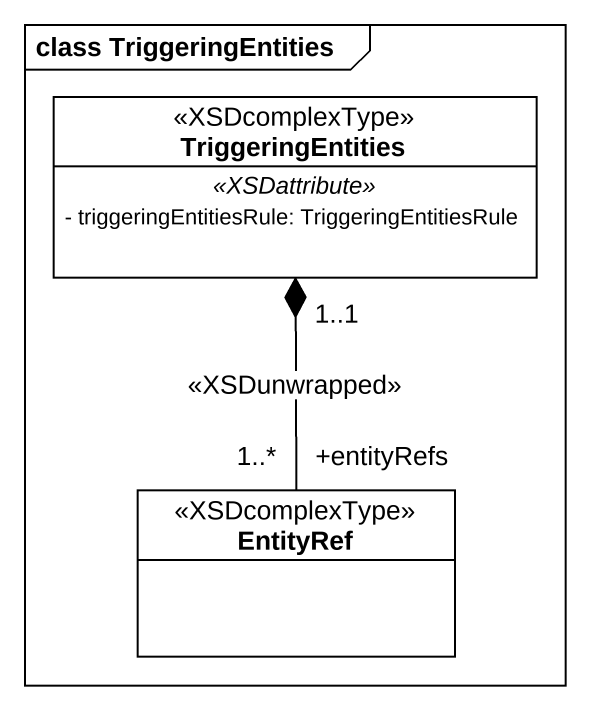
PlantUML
@startuml
mainframe class TriggeringEntities
hide circle
hide empty members
skinparam classAttributeIconSize 0
class TriggeringEntities <<XSDcomplexType>> {
  .. <<XSDattribute>> ..
  - triggeringEntitiesRule: TriggeringEntitiesRule
}
class EntityRef <<XSDcomplexType>>
TriggeringEntities "1..1" *-- "+entityRefs\n1..*" EntityRef : <<XSDunwrapped>>
@enduml
